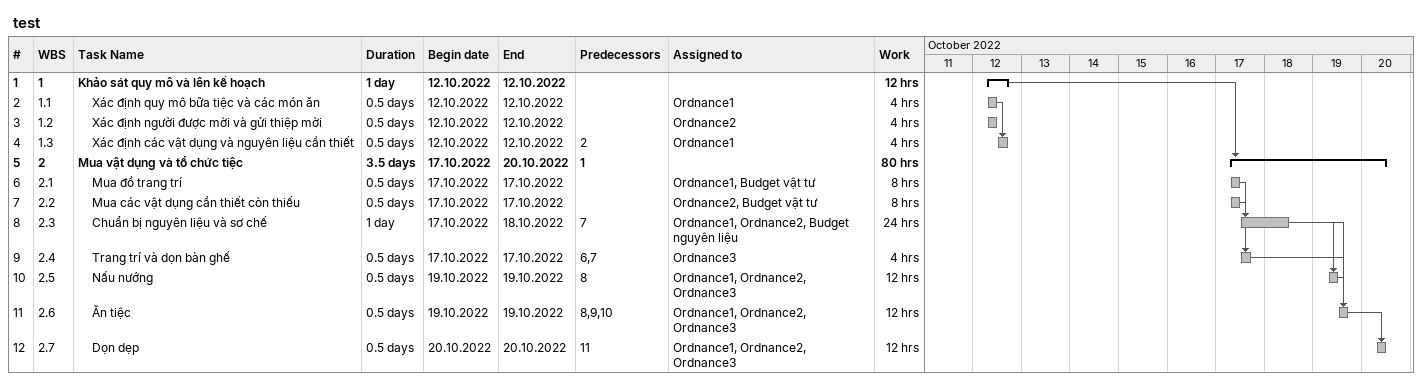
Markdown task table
test

| ID | WBS | Task | Duration | Start | Finish | Predecessors | Resources | Work (h) |
|---|---|---|---|---|---|---|---|---|
| 1 | 1 | **Khảo sát quy mô và lên kế hoạch** | 1d | 2022-10-12 | 2022-10-12 |  |  | 12 |
| 2 | 1.1 | Xác định quy mô bữa tiệc và các món ăn | 0.5d | 2022-10-12 | 2022-10-12 |  | Ordnance1 | 4 |
| 3 | 1.2 | Xác định người được mời và gửi thiệp mời | 0.5d | 2022-10-12 | 2022-10-12 |  | Ordnance2 | 4 |
| 4 | 1.3 | Xác định các vật dụng và nguyên liệu cần thiết | 0.5d | 2022-10-12 | 2022-10-12 | 2 | Ordnance1 | 4 |
| 5 | 2 | **Mua vật dụng và tổ chức tiệc** | 3.5d | 2022-10-17 | 2022-10-20 | 1 |  | 80 |
| 6 | 2.1 | Mua đồ trang trí | 0.5d | 2022-10-17 | 2022-10-17 |  | Ordnance1, Budget vật tư | 8 |
| 7 | 2.2 | Mua các vật dụng cần thiết còn thiếu | 0.5d | 2022-10-17 | 2022-10-17 |  | Ordnance2, Budget vật tư | 8 |
| 8 | 2.3 | Chuẩn bị nguyên liệu và sơ chế | 1d | 2022-10-17 | 2022-10-18 | 7 | Ordnance1, Ordnance2, Budget nguyên liệu | 24 |
| 9 | 2.4 | Trang trí và dọn bàn ghế | 0.5d | 2022-10-17 | 2022-10-17 | 6, 7 | Ordnance3 | 4 |
| 10 | 2.5 | Nấu nướng | 0.5d | 2022-10-19 | 2022-10-19 | 8 | Ordnance1, Ordnance2, Ordnance3 | 12 |
| 11 | 2.6 | Ăn tiệc | 0.5d | 2022-10-19 | 2022-10-19 | 8, 9, 10 | Ordnance1, Ordnance2, Ordnance3 | 12 |
| 12 | 2.7 | Dọn dẹp | 0.5d | 2022-10-20 | 2022-10-20 | 11 | Ordnance1, Ordnance2, Ordnance3 | 12 |
